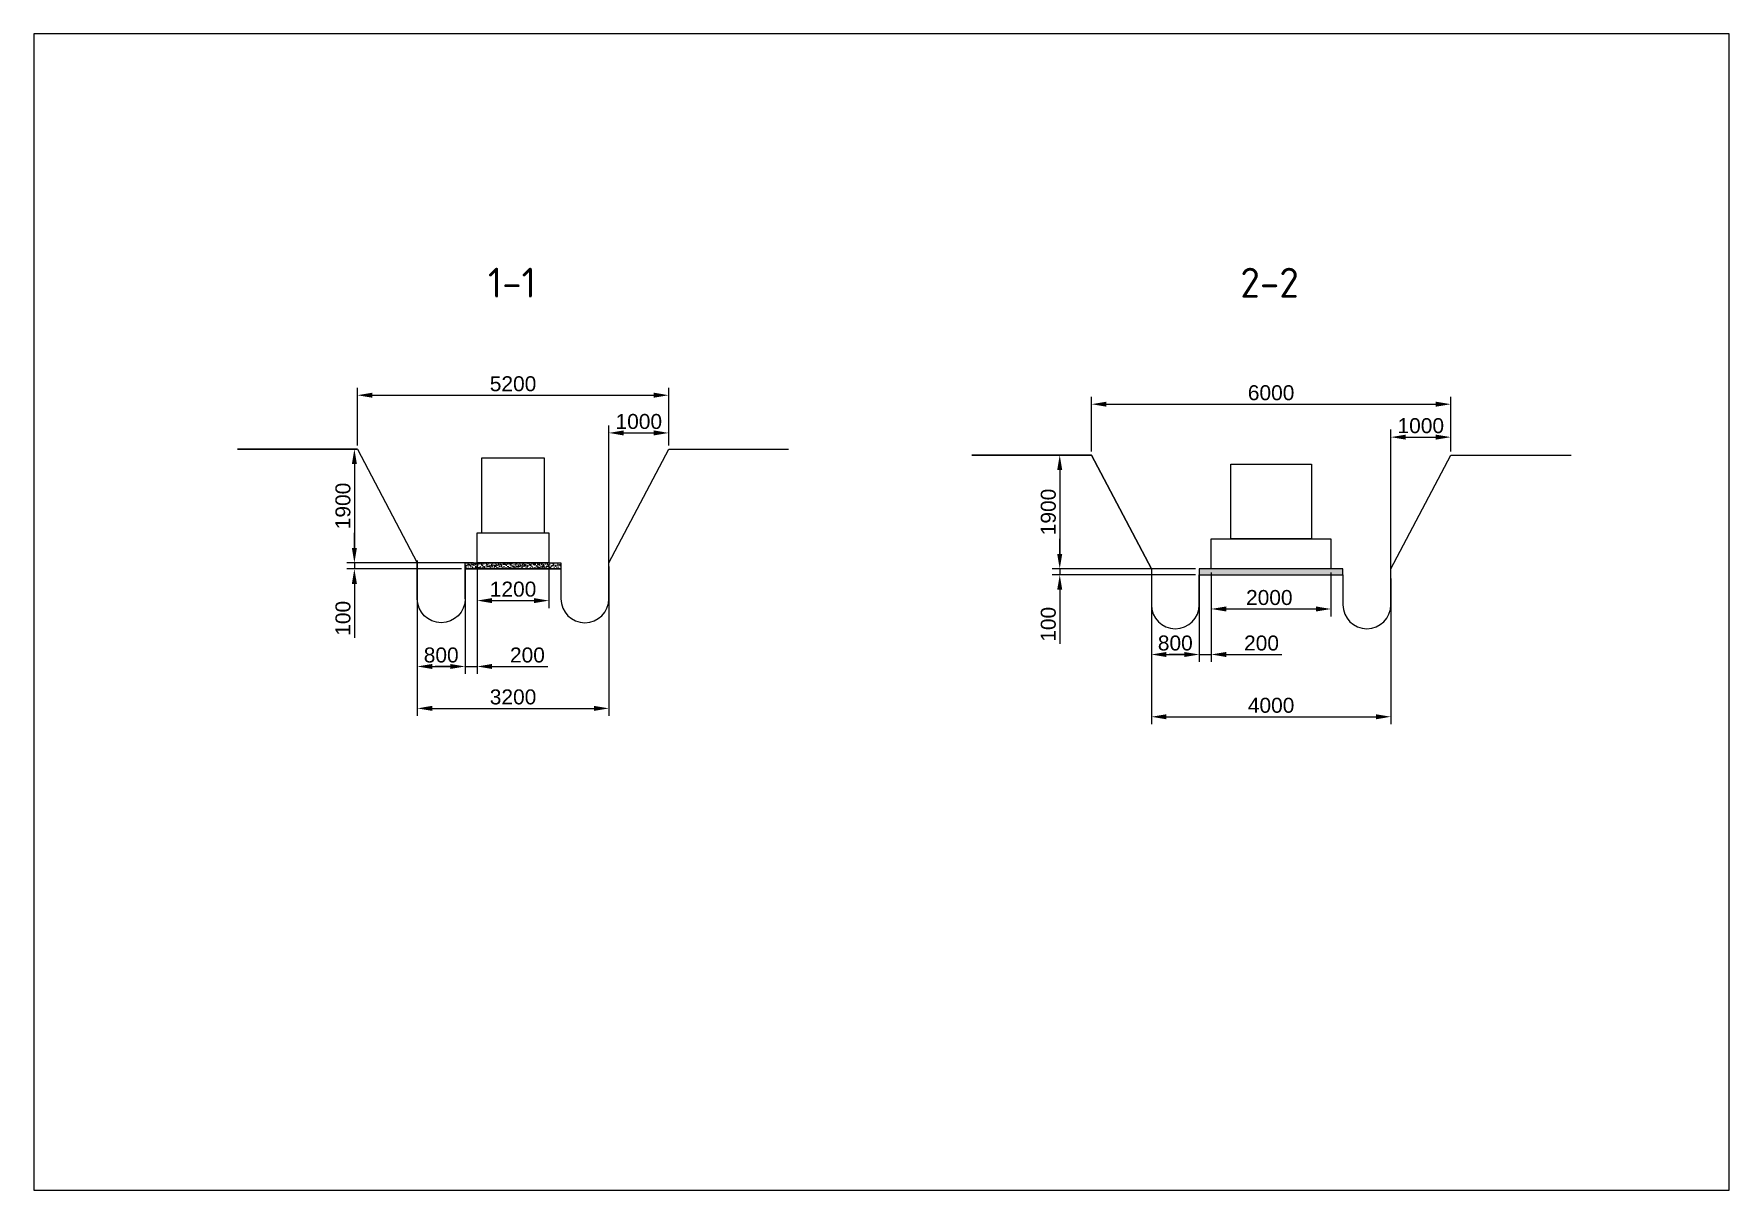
# Paper-space layout 'Лист2' of a CAD drawing. Header units: millimetres. Extents: x -15 to 272, y 0 to 195.
# The model-space entities are those that its viewports show. They can reach past a viewport. Long polylines and large blocks are cut down to what shows.
import ezdxf

# ---------------------------------------------------------------- set-up
doc = ezdxf.new("R2010")
doc.units = ezdxf.units.MM
for name, color, linetype in [('osi', 7, 'Continuous'), ('земля штрих', 7, 'Continuous'), ('оси', 9, 'Continuous'), ('текст', 7, 'Continuous')]:
    doc.layers.add(name, color=color, linetype=linetype)
doc.styles.add('GOST-2.304_Type-B', font='GOST Common.ttf', dxfattribs={"height": 2.5})
doc.styles.add('Аннотативный', font='arial.ttf')
doc.dimstyles.new('ISO-25', dxfattribs={"dimscale": 100, "dimtxt": 2.5, "dimasz": 2.5, "dimexe": 1.25, "dimexo": 0.625, "dimtad": 1, "dimtxsty": 'Аннотативный', "dimcen": 2.5, "dimadec": 0, "dimazin": 0, "dimtfac": 1, "dimtmove": 0, "dimatfit": 3, "dimfxl": 1, "dimarcsym": 0})

# ---------------------------------------------------------------- blocks, each defined once
blk = doc.blocks.new('*D6')
at = {"layer": 'Defpoints', "color": 0, "transparency": 16777216}
for p in [(82130, 42510), (76130, 41660), (82130, 41660)]:
    blk.add_point(p, dxfattribs=at)
at = {"layer": 'оси', "color": 0, "lineweight": -2, "transparency": 16777216}
for p, q in [((76130, 41722), (76130, 42635)), ((76380, 42510), (81880, 42510)), ((82130, 41722), (82130, 42635))]:
    blk.add_line(p, q, dxfattribs=at)
at = {"layer": 'оси', "color": 0, "transparency": 16777216}
for points in [[(76380, 42552), (76380, 42468), (76130, 42510)], [(81880, 42552), (81880, 42468), (82130, 42510)]]:
    blk.add_solid(points, dxfattribs=at)
at = {"layer": 'оси', "color": 0, "transparency": 16777216, "insert": (79130, 42700), "char_height": 250, "attachment_point": 5, "style": 'Аннотативный'}
blk.add_mtext('6000', dxfattribs=at)
blk = doc.blocks.new('*D7')
at = {"layer": 'Defpoints', "color": 0, "transparency": 16777216}
for p in [(82130, 41960), (82130, 41660), (81130, 39660)]:
    blk.add_point(p, dxfattribs=at)
at = {"layer": 'оси', "color": 0, "lineweight": -2, "transparency": 16777216}
for p, q in [((81130, 39722), (81130, 42085)), ((81380, 41960), (81880, 41960)), ((82130, 41722), (82130, 42085))]:
    blk.add_line(p, q, dxfattribs=at)
at = {"layer": 'оси', "color": 0, "transparency": 16777216}
for points in [[(81380, 42002), (81380, 41918), (81130, 41960)], [(81880, 42002), (81880, 41918), (82130, 41960)]]:
    blk.add_solid(points, dxfattribs=at)
at = {"layer": 'оси', "color": 0, "transparency": 16777216, "insert": (81630, 42150), "char_height": 250, "attachment_point": 5, "style": 'Аннотативный'}
blk.add_mtext('1000', dxfattribs=at)
blk = doc.blocks.new('*D8')
at = {"layer": 'Defpoints', "color": 0, "transparency": 16777216}
for p in [(76130, 41660), (75600, 39760), (77930, 39760)]:
    blk.add_point(p, dxfattribs=at)
at = {"layer": 'оси', "color": 0, "lineweight": -2, "transparency": 16777216}
for p, q in [((76068, 41660), (75475, 41660)), ((75600, 41410), (75600, 40010)), ((77868, 39760), (75475, 39760))]:
    blk.add_line(p, q, dxfattribs=at)
at = {"layer": 'оси', "color": 0, "transparency": 16777216}
for points in [[(75558, 41410), (75642, 41410), (75600, 41660)], [(75558, 40010), (75642, 40010), (75600, 39760)]]:
    blk.add_solid(points, dxfattribs=at)
at = {"layer": 'оси', "color": 0, "transparency": 16777216, "insert": (75410, 40710), "char_height": 250, "attachment_point": 5, "rotation": 90, "style": 'Аннотативный'}
blk.add_mtext('1900', dxfattribs=at)
blk = doc.blocks.new('*D9')
at = {"layer": 'Defpoints', "color": 0, "transparency": 16777216}
for p in [(75600, 39660), (77930, 39760), (77930, 39660)]:
    blk.add_point(p, dxfattribs=at)
at = {"layer": 'оси', "color": 0, "lineweight": -2, "transparency": 16777216}
for p, q in [((75600, 40010), (75600, 40260)), ((77868, 39760), (75475, 39760)), ((77868, 39660), (75475, 39660)), ((75600, 39760), (75600, 39660)), ((75600, 39410), (75600, 38507))]:
    blk.add_line(p, q, dxfattribs=at)
at = {"layer": 'оси', "color": 0, "transparency": 16777216}
for points in [[(75558, 40010), (75642, 40010), (75600, 39760)], [(75558, 39410), (75642, 39410), (75600, 39660)]]:
    blk.add_solid(points, dxfattribs=at)
at = {"layer": 'оси', "color": 0, "transparency": 16777216, "insert": (75410, 38834), "char_height": 250, "attachment_point": 5, "rotation": 90, "style": 'Аннотативный'}
blk.add_mtext('100', dxfattribs=at)
blk = doc.blocks.new('*D10')
at = {"layer": 'Defpoints', "color": 0, "transparency": 16777216}
for p in [(77130, 39660), (77930, 39660), (77930, 38330)]:
    blk.add_point(p, dxfattribs=at)
at = {"layer": 'оси', "color": 0, "lineweight": -2, "transparency": 16777216}
for p, q in [((77130, 39598), (77130, 38205)), ((77930, 39598), (77930, 38205)), ((77380, 38330), (77680, 38330))]:
    blk.add_line(p, q, dxfattribs=at)
at = {"layer": 'оси', "color": 0, "transparency": 16777216}
for points in [[(77380, 38372), (77380, 38288), (77130, 38330)], [(77680, 38372), (77680, 38288), (77930, 38330)]]:
    blk.add_solid(points, dxfattribs=at)
at = {"layer": 'оси', "color": 0, "transparency": 16777216, "insert": (77530, 38520), "char_height": 250, "attachment_point": 5, "style": 'Аннотативный'}
blk.add_mtext('800', dxfattribs=at)
blk = doc.blocks.new('*D11')
at = {"layer": 'Defpoints', "color": 0, "transparency": 16777216}
for p in [(77930, 39760), (78130, 39760), (78130, 38330)]:
    blk.add_point(p, dxfattribs=at)
at = {"layer": 'оси', "color": 0, "lineweight": -2, "transparency": 16777216}
for p, q in [((77930, 39698), (77930, 38205)), ((78130, 39698), (78130, 38205)), ((77680, 38330), (77430, 38330)), ((77930, 38330), (78130, 38330)), ((78380, 38330), (79311, 38330))]:
    blk.add_line(p, q, dxfattribs=at)
at = {"layer": 'оси', "color": 0, "transparency": 16777216}
for points in [[(77680, 38372), (77680, 38288), (77930, 38330)], [(78380, 38372), (78380, 38288), (78130, 38330)]]:
    blk.add_solid(points, dxfattribs=at)
at = {"layer": 'оси', "color": 0, "transparency": 16777216, "insert": (78970, 38520), "char_height": 250, "attachment_point": 5, "style": 'Аннотативный'}
blk.add_mtext('200', dxfattribs=at)
blk = doc.blocks.new('*D12')
at = {"layer": 'Defpoints', "color": 0, "transparency": 16777216}
for p in [(78130, 39760), (80130, 39760), (80130, 39090)]:
    blk.add_point(p, dxfattribs=at)
at = {"layer": 'оси', "color": 0, "lineweight": -2, "transparency": 16777216}
for p, q in [((78130, 39698), (78130, 38965)), ((80130, 39698), (80130, 38965)), ((78380, 39090), (79880, 39090))]:
    blk.add_line(p, q, dxfattribs=at)
at = {"layer": 'оси', "color": 0, "transparency": 16777216}
for points in [[(78380, 39132), (78380, 39048), (78130, 39090)], [(79880, 39132), (79880, 39048), (80130, 39090)]]:
    blk.add_solid(points, dxfattribs=at)
at = {"layer": 'оси', "color": 0, "transparency": 16777216, "insert": (79100, 39280), "char_height": 250, "attachment_point": 5, "style": 'Аннотативный'}
blk.add_mtext('2000', dxfattribs=at)
blk = doc.blocks.new('*D15')
at = {"layer": 'Defpoints', "color": 0, "ltscale": 100, "transparency": 16777216}
for p in [(65870, 39860), (67070, 39860), (67070, 39230)]:
    blk.add_point(p, dxfattribs=at)
at = {"layer": 'оси', "color": 0, "lineweight": -2, "ltscale": 100, "transparency": 16777216}
for p, q in [((65870, 39798), (65870, 39105)), ((67070, 39798), (67070, 39105)), ((66120, 39230), (66820, 39230))]:
    blk.add_line(p, q, dxfattribs=at)
at = {"layer": 'оси', "color": 0, "ltscale": 100, "transparency": 16777216}
for points in [[(66120, 39272), (66120, 39188), (65870, 39230)], [(66820, 39272), (66820, 39188), (67070, 39230)]]:
    blk.add_solid(points, dxfattribs=at)
at = {"layer": 'оси', "color": 0, "ltscale": 100, "transparency": 16777216, "insert": (66470, 39420), "char_height": 250, "attachment_point": 5, "style": 'Аннотативный'}
blk.add_mtext('1200', dxfattribs=at)
blk = doc.blocks.new('*D16')
at = {"layer": 'Defpoints', "color": 0, "ltscale": 100, "transparency": 16777216}
for p in [(64870, 39860), (65670, 39760), (65670, 38130)]:
    blk.add_point(p, dxfattribs=at)
at = {"layer": 'оси', "color": 0, "lineweight": -2, "ltscale": 100, "transparency": 16777216}
for p, q in [((64870, 39798), (64870, 38005)), ((65670, 39698), (65670, 38005)), ((65120, 38130), (65420, 38130))]:
    blk.add_line(p, q, dxfattribs=at)
at = {"layer": 'оси', "color": 0, "ltscale": 100, "transparency": 16777216}
for points in [[(65120, 38172), (65120, 38088), (64870, 38130)], [(65420, 38172), (65420, 38088), (65670, 38130)]]:
    blk.add_solid(points, dxfattribs=at)
at = {"layer": 'оси', "color": 0, "ltscale": 100, "transparency": 16777216, "insert": (65270, 38320), "char_height": 250, "attachment_point": 5, "style": 'Аннотативный'}
blk.add_mtext('800', dxfattribs=at)
blk = doc.blocks.new('*D17')
at = {"layer": 'Defpoints', "color": 0, "ltscale": 100, "transparency": 16777216}
for p in [(65670, 39760), (65870, 39860), (65870, 38130)]:
    blk.add_point(p, dxfattribs=at)
at = {"layer": 'оси', "color": 0, "lineweight": -2, "ltscale": 100, "transparency": 16777216}
for p, q in [((65670, 39698), (65670, 38005)), ((65870, 39798), (65870, 38005)), ((65420, 38130), (65170, 38130)), ((65670, 38130), (65870, 38130)), ((66120, 38130), (67051, 38130))]:
    blk.add_line(p, q, dxfattribs=at)
at = {"layer": 'оси', "color": 0, "ltscale": 100, "transparency": 16777216}
for points in [[(65420, 38172), (65420, 38088), (65670, 38130)], [(66120, 38172), (66120, 38088), (65870, 38130)]]:
    blk.add_solid(points, dxfattribs=at)
at = {"layer": 'оси', "color": 0, "ltscale": 100, "transparency": 16777216, "insert": (66710, 38320), "char_height": 250, "attachment_point": 5, "style": 'Аннотативный'}
blk.add_mtext('200', dxfattribs=at)
blk = doc.blocks.new('*D18')
at = {"layer": 'Defpoints', "color": 0, "ltscale": 100, "transparency": 16777216}
for p in [(64870, 39960), (68070, 39860), (68070, 37430)]:
    blk.add_point(p, dxfattribs=at)
at = {"layer": 'оси', "color": 0, "lineweight": -2, "ltscale": 100, "transparency": 16777216}
for p, q in [((64870, 39898), (64870, 37305)), ((68070, 39798), (68070, 37305)), ((65120, 37430), (67820, 37430))]:
    blk.add_line(p, q, dxfattribs=at)
at = {"layer": 'оси', "color": 0, "ltscale": 100, "transparency": 16777216}
for points in [[(65120, 37472), (65120, 37388), (64870, 37430)], [(67820, 37472), (67820, 37388), (68070, 37430)]]:
    blk.add_solid(points, dxfattribs=at)
at = {"layer": 'оси', "color": 0, "ltscale": 100, "transparency": 16777216, "insert": (66470, 37620), "char_height": 250, "attachment_point": 5, "style": 'Аннотативный'}
blk.add_mtext('3200', dxfattribs=at)
blk = doc.blocks.new('*D19')
at = {"layer": 'Defpoints', "color": 0, "ltscale": 100, "transparency": 16777216}
for p in [(69070, 42660), (63870, 41760), (69070, 41760)]:
    blk.add_point(p, dxfattribs=at)
at = {"layer": 'оси', "color": 0, "lineweight": -2, "ltscale": 100, "transparency": 16777216}
for p, q in [((63870, 41822), (63870, 42785)), ((69070, 41822), (69070, 42785)), ((64120, 42660), (68820, 42660))]:
    blk.add_line(p, q, dxfattribs=at)
at = {"layer": 'оси', "color": 0, "ltscale": 100, "transparency": 16777216}
for points in [[(64120, 42702), (64120, 42618), (63870, 42660)], [(68820, 42702), (68820, 42618), (69070, 42660)]]:
    blk.add_solid(points, dxfattribs=at)
at = {"layer": 'оси', "color": 0, "ltscale": 100, "transparency": 16777216, "insert": (66470, 42850), "char_height": 250, "attachment_point": 5, "style": 'Аннотативный'}
blk.add_mtext('5200', dxfattribs=at)
blk = doc.blocks.new('*D20')
at = {"layer": 'Defpoints', "color": 0, "ltscale": 100, "transparency": 16777216}
for p in [(69070, 42030), (69070, 41760), (68070, 39760)]:
    blk.add_point(p, dxfattribs=at)
at = {"layer": 'оси', "color": 0, "lineweight": -2, "ltscale": 100, "transparency": 16777216}
for p, q in [((68070, 39822), (68070, 42155)), ((68320, 42030), (68820, 42030)), ((69070, 41822), (69070, 42155))]:
    blk.add_line(p, q, dxfattribs=at)
at = {"layer": 'оси', "color": 0, "ltscale": 100, "transparency": 16777216}
for points in [[(68320, 42072), (68320, 41988), (68070, 42030)], [(68820, 42072), (68820, 41988), (69070, 42030)]]:
    blk.add_solid(points, dxfattribs=at)
at = {"layer": 'оси', "color": 0, "ltscale": 100, "transparency": 16777216, "insert": (68570, 42220), "char_height": 250, "attachment_point": 5, "style": 'Аннотативный'}
blk.add_mtext('1000', dxfattribs=at)
blk = doc.blocks.new('*D21')
at = {"layer": 'Defpoints', "color": 0, "ltscale": 100, "transparency": 16777216}
for p in [(63870, 41760), (63820, 39860), (65870, 39860)]:
    blk.add_point(p, dxfattribs=at)
at = {"layer": 'оси', "color": 0, "lineweight": -2, "ltscale": 100, "transparency": 16777216}
for p, q in [((63808, 41760), (63695, 41760)), ((63820, 41510), (63820, 40110)), ((65808, 39860), (63695, 39860))]:
    blk.add_line(p, q, dxfattribs=at)
at = {"layer": 'оси', "color": 0, "ltscale": 100, "transparency": 16777216}
for points in [[(63778, 41510), (63862, 41510), (63820, 41760)], [(63778, 40110), (63862, 40110), (63820, 39860)]]:
    blk.add_solid(points, dxfattribs=at)
at = {"layer": 'оси', "color": 0, "ltscale": 100, "transparency": 16777216, "insert": (63630, 40810), "char_height": 250, "attachment_point": 5, "rotation": 90, "style": 'Аннотативный'}
blk.add_mtext('1900', dxfattribs=at)
blk = doc.blocks.new('*D22')
at = {"layer": 'Defpoints', "color": 0, "ltscale": 100, "transparency": 16777216}
for p in [(63820, 39760), (65670, 39860), (65670, 39760)]:
    blk.add_point(p, dxfattribs=at)
at = {"layer": 'оси', "color": 0, "lineweight": -2, "ltscale": 100, "transparency": 16777216}
for p, q in [((63820, 40110), (63820, 40360)), ((65608, 39860), (63695, 39860)), ((65608, 39760), (63695, 39760)), ((63820, 39860), (63820, 39760)), ((63820, 39510), (63820, 38607))]:
    blk.add_line(p, q, dxfattribs=at)
at = {"layer": 'оси', "color": 0, "ltscale": 100, "transparency": 16777216}
for points in [[(63778, 40110), (63862, 40110), (63820, 39860)], [(63778, 39510), (63862, 39510), (63820, 39760)]]:
    blk.add_solid(points, dxfattribs=at)
at = {"layer": 'оси', "color": 0, "ltscale": 100, "transparency": 16777216, "insert": (63630, 38934), "char_height": 250, "attachment_point": 5, "rotation": 90, "style": 'Аннотативный'}
blk.add_mtext('100', dxfattribs=at)
blk = doc.blocks.new('*D23')
at = {"layer": 'Defpoints', "color": 0, "ltscale": 100, "transparency": 16777216}
for p in [(77130, 39660), (81130, 39660), (81130, 37290)]:
    blk.add_point(p, dxfattribs=at)
at = {"layer": 'оси', "color": 0, "lineweight": -2, "ltscale": 100, "transparency": 16777216}
for p, q in [((77130, 39598), (77130, 37165)), ((81130, 39598), (81130, 37165)), ((77380, 37290), (80880, 37290))]:
    blk.add_line(p, q, dxfattribs=at)
at = {"layer": 'оси', "color": 0, "ltscale": 100, "transparency": 16777216}
for points in [[(77380, 37332), (77380, 37248), (77130, 37290)], [(80880, 37332), (80880, 37248), (81130, 37290)]]:
    blk.add_solid(points, dxfattribs=at)
at = {"layer": 'оси', "color": 0, "ltscale": 100, "transparency": 16777216, "insert": (79130, 37480), "char_height": 250, "attachment_point": 5, "style": 'Аннотативный'}
blk.add_mtext('4000', dxfattribs=at)

msp = doc.modelspace()

# ---------------------------------------------------------------- hatches: boundary and pattern name
at = {"ltscale": 100}
h = msp.add_hatch(dxfattribs=at)
h.set_pattern_fill('AR-SAND', color=256)
h.paths.add_polyline_path([(66470, 39860), (65870, 39860), (65670, 39860), (65670, 39760), (66470, 39760)])
h.paths.add_polyline_path([(67270, 39860), (66470, 39860), (66470, 39760), (67270, 39760)])
h = msp.add_hatch(dxfattribs=at)
h.set_pattern_fill('AR-SAND', color=256)
h.set_pattern_definition([(37.5, (-7340, 0), (-1.600031, 48.941324), [0, -38.608, 0, -43.18, 0, -41.275]), (7.5, (-7340, 0), (44.95233, 71.68251), [0, -20.828, 0, -34.798, 0, -13.335]), (327.5, (-7371.24, 0), (79.099237, 0.143718), [0, -12.7, 0, -45.72, 0, -59.69]), (317.5, (-7371.24, 0), (76.355645, 22.29293), [0, -6.35, 0, -29.972, 0, -34.29])])
h.paths.add_polyline_path([(80330, 39760), (79130, 39760), (79130, 39660), (80330, 39660)])
h.paths.add_polyline_path([(79130, 39760), (77930, 39760), (77930, 39660), (79130, 39660)])

# ---------------------------------------------------------------- linework, layer by layer
for p, q in [((63870, 41760), (61870, 41760)), ((69070, 41760), (71070, 41760))]:
    msp.add_line(p, q, dxfattribs=at)
for p, q in [((76130, 41660), (74130, 41660)), ((82130, 41660), (84130, 41660)), ((77930, 39660), (80330, 39660))]:
    msp.add_line(p, q)
for points in [[(65945, 40360), (66995, 40360), (66995, 41610), (65945, 41610)], [(78455, 41510), (79805, 41510), (79805, 40260), (78455, 40260)], [(65870, 40360), (67070, 40360), (67070, 39860), (65870, 39860)], [(78130, 40260), (80130, 40260), (80130, 39760), (78130, 39760)], [(65670, 39860), (67270, 39860), (67270, 39760), (65670, 39760)], [(77930, 39660), (80330, 39660), (80330, 39760), (77930, 39760)]]:
    msp.add_lwpolyline(points, close=True)
for points in [[(65670, 39760), (65670, 39260, -1), (64870, 39260), (64870, 39860)], [(67270, 39760), (67270, 39260, 1), (68070, 39260), (68070, 39860)]]:
    msp.add_lwpolyline(points, format="xyb", dxfattribs=at)
msp.add_lwpolyline([(67070, 39760), (65870, 39760)])
for points in [[(77130, 39760), (77130, 39160, 1), (77930, 39160), (77930, 39660)], [(80330, 39660), (80330, 39160, 1), (81130, 39160), (81130, 39760)]]:
    msp.add_lwpolyline(points, format="xyb")
at = {"layer": 'osi'}
for points in [[(61870, 41760), (63870, 41760), (64870, 39860), (64870, 39260)], [(68070, 39260), (68070, 39860), (69070, 41760), (71070, 41760)], [(74130, 41660), (76130, 41660), (77130, 39760), (77130, 39160)], [(81130, 39160), (81130, 39760), (82130, 41660), (84140, 41660)]]:
    msp.add_lwpolyline(points, dxfattribs=at)
at = {"layer": 'земля штрих'}
for points in [[(61870, 41760), (63870, 41760), (64870, 39860), (64870, 39260)], [(68070, 39260), (68070, 39860), (69070, 41760), (71070, 41760)], [(74130, 41660), (76130, 41660), (77130, 39760), (77130, 39160)], [(81129.988, 39156.962), (81130, 39760), (82130, 41660), (84140, 41660)], [(65670, 39260), (65670, 39760), (67270, 39760), (67270, 39260)], [(77930, 39160), (77930, 39660), (80330, 39660), (80330, 39160)]]:
    msp.add_lwpolyline(points, dxfattribs=at)
at = {"layer": 'оси', "ltscale": 100}
for p, q in [((63870, 41760), (64870, 39860)), ((68070, 39860), (69070, 41760)), ((77130, 39760), (76130, 41660)), ((81130, 39760), (82130, 41660))]:
    msp.add_line(p, q, dxfattribs=at)
at = {"layer": 'оси'}
for points in [[(70070, 41760), (70080, 41760)], [(84130, 41660), (84140, 41660)]]:
    msp.add_lwpolyline(points, dxfattribs=at)

# ---------------------------------------------------------------- texts
at = {"layer": 'текст', "ltscale": 100, "style": 'GOST-2.304_Type-B'}
for s, p in [('1-1', (66050, 44290)), ('2-2', (78617, 44288.092))]:
    msp.add_text(s, height=500, dxfattribs=at).set_placement(p)

# ---------------------------------------------------------------- dimensions: what is measured, and where the dimension line sits
at = {"layer": 'оси', "ltscale": 100}
dim = msp.add_linear_dim(base=(69070, 42660), p1=(63870, 41760), p2=(69070, 41760), dimstyle='ISO-25', dxfattribs=at)
dim.commit()
dim.dimension.update_dxf_attribs({"geometry": '*D19', "text_midpoint": (66470, 42660), "dimtype": 160})
at = {"layer": 'оси'}
for base, p1, p2, picture, middle in [((82130, 42510), (76130, 41660), (82130, 41660), '*D6', (79130, 42700.143)), ((82130, 41960), (81130, 39660), (82130, 41660), '*D7', (81630, 42150.143)), ((77930, 38330), (77130, 39660), (77930, 39660), '*D10', (77530, 38520.143)), ((78130, 38330), (77930, 39760), (78130, 39760), '*D11', (78970.382, 38520.143))]:
    dim = msp.add_linear_dim(base=base, p1=p1, p2=p2, dimstyle='ISO-25', dxfattribs=at)
    dim.commit()
    dim.dimension.update_dxf_attribs({"geometry": picture, "text_midpoint": middle})
at = {"layer": 'оси', "ltscale": 100}
for base, p1, p2, picture, middle in [((69070, 42030), (68070, 39760), (69070, 41760), '*D20', (68570, 42220.143)), ((68070, 37430), (64870, 39960), (68070, 39860), '*D18', (66470, 37620.229)), ((65670, 38130), (64870, 39860), (65670, 39760), '*D16', (65270, 38320.143)), ((65870, 38130), (65670, 39760), (65870, 39860), '*D17', (66710.382, 38320.143)), ((67070, 39230), (65870, 39860), (67070, 39860), '*D15', (66470, 39420.143)), ((81130, 37290), (77130, 39660), (81130, 39660), '*D23', (79130, 37480.143))]:
    dim = msp.add_linear_dim(base=base, p1=p1, p2=p2, dimstyle='ISO-25', dxfattribs=at)
    dim.commit()
    dim.dimension.update_dxf_attribs({"geometry": picture, "text_midpoint": middle})
for base, p1, p2, picture, middle in [((63820, 39860), (63870, 41760), (65870, 39860), '*D21', (63629.857, 40810)), ((63820, 39760), (65670, 39860), (65670, 39760), '*D22', (63629.857, 38933.516))]:
    dim = msp.add_linear_dim(base=base, p1=p1, p2=p2, angle=90, dimstyle='ISO-25', dxfattribs=at)
    dim.commit()
    dim.dimension.update_dxf_attribs({"geometry": picture, "text_midpoint": middle})
at = {"layer": 'оси'}
for base, p1, p2, picture, middle in [((75600, 39760), (76130, 41660), (77930, 39760), '*D8', (75409.857, 40710)), ((75600, 39660), (77930, 39760), (77930, 39660), '*D9', (75409.857, 38833.516))]:
    dim = msp.add_linear_dim(base=base, p1=p1, p2=p2, angle=90, dimstyle='ISO-25', dxfattribs=at)
    dim.commit()
    dim.dimension.update_dxf_attribs({"geometry": picture, "text_midpoint": middle})
dim = msp.add_linear_dim(base=(80130, 39090), p1=(78130, 39760), p2=(80130, 39760), dimstyle='ISO-25', dxfattribs=at)
dim.commit()
dim.dimension.update_dxf_attribs({"geometry": '*D12', "text_midpoint": (79100, 39090), "dimtype": 160})

psp = doc.layouts.new('Лист2')

# ---------------------------------------------------------------- viewports
at = {"layer": 'Defpoints', "ltscale": 100}
psp.add_viewport(center=(128.63, 97.45), size=(286.89, 195.6616), view_center_point=(72623.559, 39039.249), view_height=19308.5376, dxfattribs=at)

doc.saveas('drawing.dxf')
